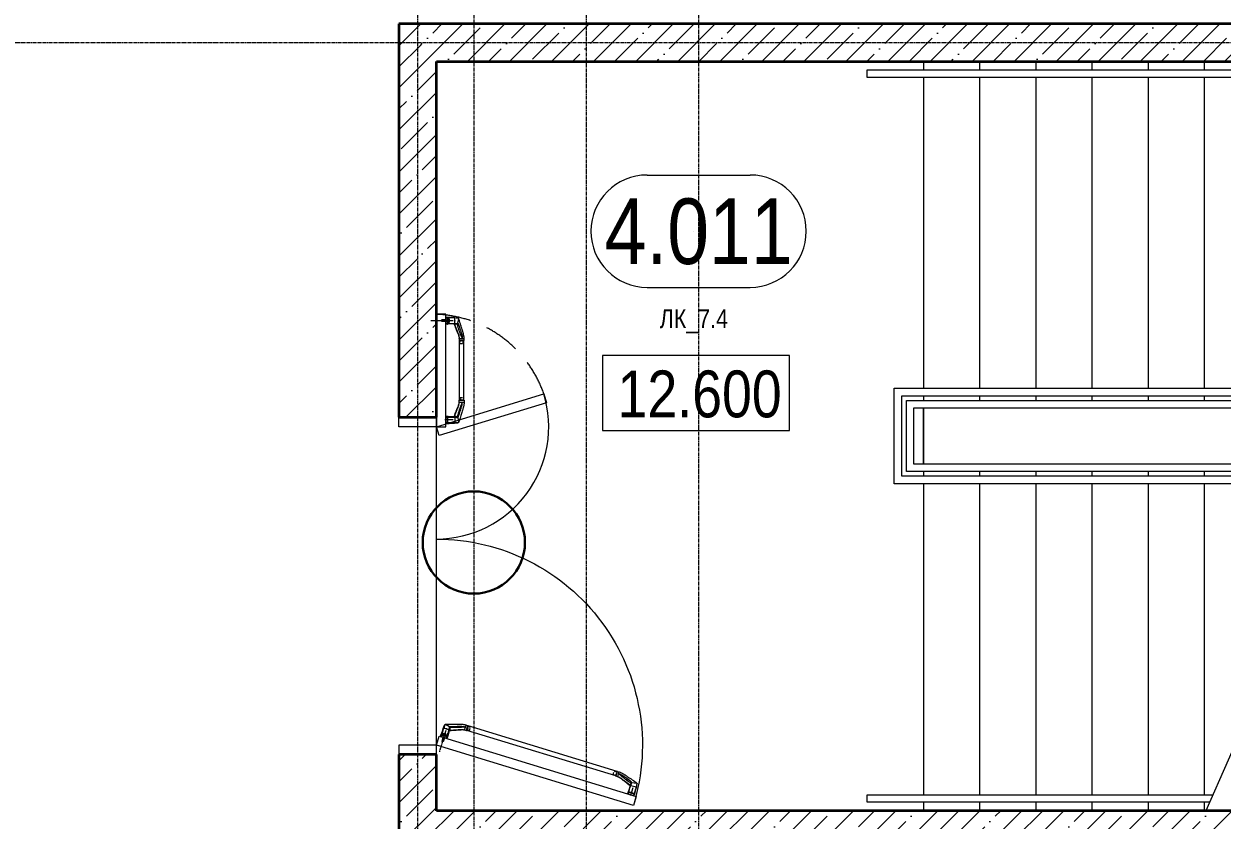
# Model space of a CAD drawing. Header units: millimetres. Extents: x -231292 to 573618, y -153144 to 564035.
# Drawn here: x 105327 to 111724, y 381252 to 385502 of the extents above; entities that cross this region are included whole.
import ezdxf
from ezdxf.enums import TextEntityAlignment as Align

# ---------------------------------------------------------------- set-up
doc = ezdxf.new("R2010")
doc.units = ezdxf.units.MM
for name, pattern in [('CENTER2', [28.575, 19.05, -3.175, 3.175, -3.175]), ('CENTERLINE', [30, 12, -1.5, 3, -1.5, 12]), ('DASHED', [19.05, 12.7, -6.35]), ('HIDDEN', [9.525, 6.35, -3.175])]:
    doc.linetypes.add(name, pattern=pattern)
doc.layers.get('0').update_dxf_attribs({"color": 250})
doc.layers.get('Defpoints').update_dxf_attribs({"color": 250})
for name, color, linetype, lineweight in [('АР_Area', 250, 'Continuous', 5), ('АР_Двери', 250, 'Continuous', 9), ('АР_Двери_внутренние_антипаника', 250, 'Continuous', 0), ('АР_Отметка', 7, 'Continuous', 13), ('АР_Стены ЖБ', 250, 'Continuous', 35), ('АР_Ф_ЛК', 250, 'Continuous', 5), ('АР_Штриховка', 250, 'Continuous', 0), ('РД_Оси_100', 250, 'Continuous', 0)]:
    doc.layers.add(name, color=color, linetype=linetype, lineweight=lineweight)
doc.layers.add('АР_Делит', color=250, linetype='Continuous', lineweight=0, plot=False)
doc.layers.add('МАГНИТЫ', color=7, linetype='Continuous', lineweight=30, true_color=0xd100d1)
doc.styles.add('Arial_Narrow_08', font='ARIALN.TTF', dxfattribs={"width": 0.8})
doc.styles.add('style1', font='ARIALN.TTF')
pattern_1 = [(45, (50428.77, 366201.75), (-112.2532, 112.2532), []), (45, (50541.02, 366201.75), (-112.2532, 112.2532), [198.4375, -39.6875, 0, -39.6875])]

# ---------------------------------------------------------------- blocks, each defined once
blk = doc.blocks.new('Отметка_план')
at = {"color": 7}
blk.add_lwpolyline([(0, 0), (10, 0), (10, 4), (0, 4)], close=True, dxfattribs=at)
at = {"style": 'Arial_Narrow_08', "width": 0.8}
blk.add_attdef('OTMG', text='', height=2.5, dxfattribs=at).set_placement((9.062, 0.702), align=Align.RIGHT)
blk = doc.blocks.new('ЛК_4000х8500_2эт')
at = {"color": 5}
for points in [[(6300, 3915), (2100, 3915), (2100, 3955), (6600, 3955), (6600, 3915), (6300, 3915)], [(3928.6, 45), (2100, 45), (2100, 85), (3946.2, 85)]]:
    blk.add_lwpolyline(points, dxfattribs=at)
at = {"layer": 'АР_Делит'}
blk.add_lwpolyline([(-200, 4000), (8300, 4000), (8300, 0), (-200, 0)], close=True, dxfattribs=at)
at = {"layer": 'АР_Ф_ЛК', "color": 5}
for p, q in [((2400, 4000), (2400, 3955)), ((2700, 4000), (2700, 3955)), ((3000, 4000), (3000, 3955)), ((3300, 4000), (3300, 3955)), ((3600, 4000), (3600, 3955)), ((3900, 4000), (3900, 3955)), ((2400, 3915), (2400, 2255)), ((2700, 3915), (2700, 2255)), ((3000, 3915), (3000, 2255)), ((3300, 3915), (3300, 2255)), ((3600, 3915), (3600, 2255)), ((3900, 3915), (3900, 2255)), ((2400, 2215), (2400, 2190)), ((2700, 2215), (2700, 2190)), ((3000, 2215), (3000, 2190)), ((3300, 2215), (3300, 2190)), ((3600, 2215), (3600, 2190)), ((3900, 2215), (3900, 2190)), ((2400, 2150), (2400, 1850)), ((2400, 1810), (2400, 1785)), ((2700, 1810), (2700, 1785)), ((3000, 1810), (3000, 1785)), ((3300, 1810), (3300, 1785)), ((3600, 1810), (3600, 1785)), ((3900, 1810), (3900, 1785)), ((2400, 1745), (2400, 85)), ((2700, 1745), (2700, 85)), ((3000, 1745), (3000, 85)), ((3300, 1745), (3300, 85)), ((3600, 1745), (3600, 85)), ((3900, 1745), (3900, 85)), ((2400, 45), (2400, 0)), ((2700, 45), (2700, 0)), ((3000, 45), (3000, 0)), ((3300, 45), (3300, 0)), ((3600, 45), (3600, 0)), ((3900, 45), (3900, 0))]:
    blk.add_line(p, q, dxfattribs=at)
at = {"layer": 'АР_Ф_ЛК'}
for points in [[(6300, 3085, 0, 150, 0), (5833.8, 3085, 0, 0, 0), (2400, 3085, 0, 0, 0)], [(2400, 915, 0, 150, 0), (2866.2, 915, 0, 0, 0), (4200, 915, 0, 0, 0)]]:
    blk.add_lwpolyline(points, format="xyseb", dxfattribs=at)
at = {"layer": 'АР_Ф_ЛК', "color": 5}
for points in [[(4677.9, 1745), (2245, 1745), (2245, 2255), (6455, 2255), (6455, 1745), (5132.7, 1745)], [(4695.5, 1785), (2285, 1785), (2285, 2215), (6415, 2215), (6415, 1785), (5150.3, 1785)], [(4706.5, 1810), (2310, 1810), (2310, 2190), (6390, 2190), (6390, 1810), (5161.3, 1810)]]:
    blk.add_lwpolyline(points, dxfattribs=at)
for points in [[(2350, 2150), (6350, 2150), (6350, 1850), (2350, 1850)], [(2400, 2150), (6300, 2150), (6300, 1850), (2400, 1850)]]:
    blk.add_lwpolyline(points, close=True, dxfattribs=at)
at = {"layer": 'АР_Ф_ЛК', "lineweight": 0}
blk.add_lwpolyline([(4724.2, 1850), (4366.9, 1039.4), (4459.5, 862), (4173.5, 988), (4266.1, 810.6), (3908.8, 0)], dxfattribs=at)
blk = doc.blocks.new('UUNEW01NEW00')
at = {"layer": 'АР_Двери_внутренние_антипаника', "color": 1, "linetype": 'Continuous'}
for p, q in [((-9.3, 0.2), (-14.4, -1.5)), ((-9.2, 0.8), (-9.3, 0.2)), ((-9.3, -0.1), (-9.3, 0.2)), ((-9.2, 0.2), (-9.3, 0.2)), ((-9.1, 1), (-9.2, 0.8)), ((-8.9, 0.5), (-9.2, 0.2)), ((-9.1, 19.3), (-8.9, 19.4)), ((-9.1, 19.3), (-9, 18.8)), ((-9, 1.2), (-9.1, 1)), ((-9, 18.8), (-8.8, 18.6)), ((-8.8, 1.3), (-9, 1.2)), ((-8.9, 19.4), (-8.5, 19.5)), ((-8.7, 0.8), (-8.9, 0.5)), ((-8.8, 18.6), (-8.6, 18.4)), ((-8.6, 0.9), (-8.7, 0.8)), ((-8.6, 18.4), (-8.4, 18.2)), ((-8.6, 1), (-8.6, 0.9)), ((-8.5, 1), (-8.6, 1)), ((-8.5, 19.5), (-8.2, 19.5)), ((-8.4, 0.8), (-8.5, 1.5)), ((-8.4, 1.3), (-8.5, 1)), ((-8.4, 18.2), (-8.1, 18.1)), ((-8.4, 1.4), (-8.4, 0.4)), ((-8.3, 0.5), (-8.4, 0.8)), ((-8.4, 0.4), (-8.4, -0.4)), ((-8.4, 0.4), (-8.3, 0.4)), ((-8.1, 0.2), (-8.3, 0.5)), ((-8.2, 19.5), (-7.8, 19.6)), ((-8.1, 18.1), (-7.6, 18)), ((-7.8, 0.1), (-8.1, 0.2)), ((-7.8, 19.6), (-7.5, 19.6)), ((-7.4, 0), (-7.8, 0.1)), ((-7.5, 18.3), (-7.6, 18.2)), ((-7.6, 18.2), (-7.6, 18)), ((-7.6, 18), (-7.6, 16.2)), ((-7.6, 16.2), (-7.6, 14.1)), ((-7.6, 14.1), (-7.6, 12.2)), ((-7.6, 12.2), (-7.6, 9.8)), ((-7.6, 9.8), (-7.6, 7.8)), ((-7.6, 7.8), (-7.6, 6.2)), ((-7.6, 6.2), (-7.6, 4.7)), ((-7.6, 4.7), (-7.5, 3.2)), ((-7.5, 19.6), (-7.1, 19.6)), ((-7.4, 18.3), (-7.5, 18.3)), ((-7.5, 3.2), (-7.5, 1.6)), ((-7.5, 1.6), (-7.4, 0)), ((-7.5, 0), (-7.5, 0)), ((-7.5, 0), (-7.3, 0)), ((-7.3, 18.3), (-7.4, 18.3)), ((-7.4, 0), (7.4, 0)), ((-7.2, 18.3), (-7.3, 18.3)), ((-7.3, 0), (7.3, 0)), ((-7.1, 18.3), (-7.2, 18.3)), ((-7.1, 24), (-7.1, 19.6)), ((-7.1, 19.6), (7.1, 19.6)), ((-7.1, 19.6), (-7.1, 18.3)), ((7.1, 18.3), (-7.1, 18.3)), ((-3.5, 16), (-4.6, 16.4)), ((-4.6, 16.4), (-4.6, 16.3)), ((-3.5, 15.9), (-4.6, 16.3)), ((-4.6, 16.3), (-3.8, 14.8)), ((-3.8, 14.8), (-3.3, 14.8)), ((-3, 14.7), (-3.8, 14.7)), ((-3.8, 14.7), (-3.8, 14.6)), ((-3, 14.6), (-3.8, 14.6)), ((-3.8, 14.6), (-3.8, 13.7)), ((-3.8, 13.7), (-3, 13.7)), ((-3.3, 14.8), (-3.6, 15.5)), ((-3.6, 15.5), (-2.7, 15.3)), ((-3.3, 14.9), (-3.6, 15.5)), ((-2.3, 15.7), (-3.5, 16)), ((-2.3, 15.6), (-3.5, 15.9)), ((-3.1, 14.4), (-3.4, 14.4)), ((-3.4, 14.4), (-3.4, 13.9)), ((-3.4, 14), (-3.1, 14)), ((-3.4, 13.9), (-3.1, 13.9)), ((-3.3, 14.9), (-3.3, 14.8)), ((-3, 14.4), (-3.1, 14.4)), ((-3.1, 14), (-3.1, 13.9)), ((-3.1, 14), (-3, 14)), ((-3.1, 13.9), (-3, 13.9)), ((-3, 14.7), (-3, 14.6)), ((-2.9, 14.7), (-3, 14.7)), ((-2.9, 14.6), (-3, 14.6)), ((-2.9, 14.4), (-3, 14.4)), ((-3, 14.4), (-3, 14.4)), ((-3, 14.4), (-3, 14.4)), ((-3, 14), (-3, 14)), ((-3, 14), (-3, 14)), ((-3, 14), (-2.9, 14)), ((-3, 13.9), (-3, 13.9)), ((-3, 13.9), (-3, 13.9)), ((-3, 13.9), (-2.9, 13.9)), ((-3, 13.7), (-2.9, 13.7)), ((-2.8, 14.7), (-2.9, 14.7)), ((-2.9, 14.7), (-2.9, 14.7)), ((-2.8, 14.5), (-2.9, 14.6)), ((-2.9, 14.6), (-2.9, 14.6)), ((-2.9, 14.3), (-2.9, 14.4)), ((-2.9, 14.3), (-2.9, 14.3)), ((-2.9, 14.3), (-2.9, 14.3)), ((-2.9, 14.3), (-2.9, 14.3)), ((-2.9, 14), (-2.9, 14.3)), ((-2.9, 14.1), (-2.9, 14)), ((-2.9, 14), (-2.9, 14.1)), ((-2.9, 14.1), (-2.9, 14.1)), ((-2.9, 14.1), (-2.9, 14.1)), ((-2.9, 14.1), (-2.9, 14.1)), ((-2.9, 14), (-2.9, 14)), ((-2.9, 13.9), (-2.9, 14)), ((-2.9, 14), (-2.9, 14)), ((-2.9, 14), (-2.9, 14)), ((-2.9, 13.9), (-2.9, 13.9)), ((-2.9, 13.9), (-2.9, 13.9)), ((-2.9, 13.7), (-2.8, 13.7)), ((-2.7, 14.6), (-2.8, 14.7)), ((-2.7, 14.5), (-2.8, 14.5)), ((-2.8, 13.7), (-2.8, 13.8)), ((-2.8, 13.8), (-2.7, 13.8)), ((-2.7, 15.3), (-1.7, 15.1)), ((-2.6, 14.6), (-2.7, 14.6)), ((-2.6, 14.5), (-2.7, 14.5)), ((-2.7, 13.8), (-2.6, 13.8)), ((-2.6, 14.5), (-2.6, 14.6)), ((-2.6, 14.6), (-2.6, 14.6)), ((-2.6, 14.4), (-2.6, 14.5)), ((-2.5, 14.5), (-2.6, 14.5)), ((-2.5, 14.4), (-2.6, 14.4)), ((-2.6, 14.4), (-2.6, 14.4)), ((-2.6, 13.8), (-2.6, 13.9)), ((-2.6, 13.9), (-2.5, 13.9)), ((-2.5, 14.4), (-2.5, 14.5)), ((-2.5, 14.4), (-2.5, 14.3)), ((-2.5, 14.3), (-2.5, 14.4)), ((-2.5, 14), (-2.5, 14.3)), ((-2.5, 13.9), (-2.5, 14)), ((-1, 15.5), (-2.3, 15.7)), ((-1, 15.4), (-2.3, 15.6)), ((-2.2, 14.5), (-2.3, 14.5)), ((-2.3, 14.5), (-2.3, 14.4)), ((-2.3, 14.4), (-2.3, 14.3)), ((-2.2, 14.4), (-2.3, 14.4)), ((-2.3, 14.4), (-2.3, 14.3)), ((-2.3, 14.3), (-2.3, 14)), ((-2.3, 14), (-2.3, 13.9)), ((-2.3, 13.9), (-2.3, 13.9)), ((-2.3, 13.9), (-2.2, 13.8)), ((-2.1, 14.6), (-2.2, 14.6)), ((-2.2, 14.6), (-2.2, 14.5)), ((-2.1, 14.5), (-2.2, 14.5)), ((-2.2, 14.5), (-2.2, 14.4)), ((-2.2, 13.8), (-2.2, 13.8)), ((-2.2, 13.8), (-2.1, 13.8)), ((-2, 14.7), (-2.1, 14.6)), ((-2, 14.6), (-2.1, 14.5)), ((-2.1, 14.6), (-2.1, 14.6)), ((-2.1, 14.5), (-2.1, 14.5)), ((-2.1, 13.8), (-2, 13.7)), ((-1.9, 14.7), (-2, 14.7)), ((-1.9, 14.6), (-2, 14.6)), ((-2, 13.7), (-2, 13.7)), ((-2, 13.7), (-1.9, 13.7)), ((-1.8, 14.7), (-1.9, 14.7)), ((-1.8, 14.6), (-1.9, 14.6)), ((-1.8, 14.4), (-1.9, 14.4)), ((-1.9, 14.4), (-1.9, 14.3)), ((-1.9, 14.3), (-1.9, 14)), ((-1.9, 14.3), (-1.9, 14.3)), ((-1.9, 14.3), (-1.9, 14.3)), ((-1.9, 14.3), (-1.9, 14.3)), ((-1.9, 14.1), (-1.9, 14.1)), ((-1.9, 14.1), (-1.9, 14.1)), ((-1.9, 14.1), (-1.9, 14.1)), ((-1.9, 14.1), (-1.8, 14)), ((-1.9, 14), (-1.9, 14)), ((-1.9, 14), (-1.9, 14)), ((-1.9, 14), (-1.9, 13.9)), ((-1.9, 13.9), (-1.8, 13.9)), ((-1.9, 13.7), (-1.8, 13.7)), ((-1.8, 14.7), (-1.8, 14.6)), ((-1.5, 14.7), (-1.8, 14.7)), ((-1.5, 14.6), (-1.8, 14.6)), ((-1.7, 14.4), (-1.8, 14.4)), ((-1.8, 14.4), (-1.8, 14.4)), ((-1.8, 14.4), (-1.8, 14.4)), ((-1.8, 14), (-1.8, 14)), ((-1.8, 14), (-1.8, 14)), ((-1.8, 14), (-1.7, 14)), ((-1.8, 13.9), (-1.8, 13.9)), ((-1.8, 13.9), (-1.8, 13.9)), ((-1.8, 13.9), (-1.7, 13.9)), ((-1.8, 13.7), (-1.5, 13.7)), ((-1.7, 15.1), (-0.7, 15)), ((-1.7, 14.4), (-1.7, 14.4)), ((-1.6, 14.4), (-1.7, 14.4)), ((-1.7, 14), (-1.7, 13.9)), ((-1.7, 14), (-1.7, 14)), ((-1.7, 14), (-1.6, 14)), ((-1.7, 13.9), (-1.6, 13.9)), ((-1.7, 13.9), (-1.7, 13.9)), ((-1.5, 14.4), (-1.6, 14.4)), ((-1.6, 14.4), (-1.6, 14.4)), ((-1.6, 14), (-1.6, 13.9)), ((-1.6, 14), (-1.6, 14)), ((-1.6, 14), (-1.5, 14)), ((-1.6, 13.9), (-1.6, 13.9)), ((-1.6, 13.9), (-1.5, 13.9)), ((-1.5, 14.7), (-1.5, 14.6)), ((-1.4, 14.7), (-1.5, 14.7)), ((-1.4, 14.6), (-1.5, 14.6)), ((-1.4, 14.3), (-1.5, 14.4)), ((-1.5, 14.4), (-1.5, 14.4)), ((-1.5, 14.4), (-1.5, 14.4)), ((-1.5, 14), (-1.4, 14.1)), ((-1.5, 14), (-1.5, 14)), ((-1.5, 14), (-1.5, 14)), ((-1.5, 14), (-1.5, 14)), ((-1.5, 13.9), (-1.5, 13.9)), ((-1.5, 13.9), (-1.5, 13.9)), ((-1.5, 13.9), (-1.5, 13.9)), ((-1.5, 13.9), (-1.4, 13.9)), ((-1.5, 13.7), (-1.4, 13.7)), ((-1.3, 14.7), (-1.4, 14.7)), ((-1.3, 14.6), (-1.4, 14.6)), ((-1.4, 14.3), (-1.4, 14.3)), ((-1.4, 14.3), (-1.4, 14.3)), ((-1.4, 14.3), (-1.4, 14.3)), ((-1.4, 14), (-1.4, 14.3)), ((-1.4, 14.1), (-1.4, 14)), ((-1.4, 14.1), (-1.4, 14.1)), ((-1.4, 14.1), (-1.4, 14.1)), ((-1.4, 14.1), (-1.4, 14.1)), ((-1.4, 13.9), (-1.4, 14)), ((-1.4, 14), (-1.4, 14)), ((-1.4, 14), (-1.4, 14)), ((-1.4, 13.7), (-1.3, 13.7)), ((-1.2, 14.6), (-1.3, 14.7)), ((-1.3, 14.7), (-1.3, 14.7)), ((-1.3, 14.5), (-1.3, 14.6)), ((-1.2, 14.5), (-1.3, 14.5)), ((-1.3, 13.7), (-1.2, 13.8)), ((-1.1, 14.6), (-1.2, 14.6)), ((-1.1, 14.5), (-1.2, 14.5)), ((-1.2, 13.8), (-1.2, 13.8)), ((-1.2, 13.8), (-1.1, 13.8)), ((-1.1, 14.5), (-1.1, 14.6)), ((-1.1, 14.6), (-1.1, 14.6)), ((-1.1, 14.4), (-1.1, 14.5)), ((-1, 14.5), (-1.1, 14.5)), ((-1, 14.4), (-1.1, 14.4)), ((-1.1, 14.4), (-1.1, 14.4)), ((-1.1, 13.8), (-1.1, 13.9)), ((-1.1, 13.9), (-1, 13.9)), ((0, 16.5), (-1, 15.5)), ((0, 16.4), (-1, 15.4)), ((-1, 15.5), (-1, 15.4)), ((-1, 14.4), (-1, 14.5)), ((-1, 14.3), (-1, 14.4)), ((-1, 14.4), (-1, 14.3)), ((-1, 14), (-1, 14.3)), ((-1, 13.9), (-1, 14)), ((0, 14.7), (-0.8, 14.7)), ((-0.8, 14.7), (-0.8, 14.6)), ((0, 14.6), (-0.8, 14.6)), ((-0.8, 14.6), (-0.8, 13.7)), ((-0.8, 13.7), (-0.4, 13.7)), ((-0.7, 15), (0, 15.7)), ((-0.1, 14.4), (-0.4, 14.4)), ((-0.4, 14.4), (-0.4, 14.2)), ((-0.4, 14.3), (-0.1, 14.3)), ((-0.4, 14.2), (-0.1, 14.2)), ((-0.4, 14.1), (-0.2, 14.1)), ((-0.4, 13.7), (-0.4, 14.1)), ((-0.2, 14.1), (0, 13.7)), ((0, 14.4), (-0.1, 14.4)), ((-0.1, 14.4), (-0.1, 14.4)), ((-0.1, 14.4), (-0.1, 14.4)), ((-0.1, 14.3), (-0.1, 14.2)), ((-0.1, 14.3), (-0.1, 14.3)), ((-0.1, 14.3), (-0.1, 14.3)), ((-0.1, 14.3), (0, 14.3)), ((-0.1, 14.2), (-0.1, 14.2)), ((-0.1, 14.2), (-0.1, 14.2)), ((-0.1, 14.2), (0, 14.2)), ((0, 16.5), (0, 16.4)), ((1, 15.5), (0, 16.5)), ((1, 15.4), (0, 16.4)), ((0, 15.7), (0.7, 15)), ((0, 14.7), (0, 14.6)), ((0.1, 14.7), (0, 14.7)), ((0.1, 14.6), (0, 14.6)), ((0, 14.3), (0, 14.4)), ((0, 14.4), (0, 14.4)), ((0, 14.3), (0, 14.4)), ((0, 14.4), (0, 14.4)), ((0, 14.4), (0, 14.4)), ((0, 14.4), (0, 14.4)), ((0, 14.4), (0, 14.4)), ((0, 14.3), (0, 14.3)), ((0, 14.3), (0, 14.3)), ((0, 14.3), (0, 14.3)), ((0, 14.2), (0, 14.3)), ((0, 14.3), (0, 14.3)), ((0, 14.3), (0, 14.3)), ((0, 14.3), (0, 14.3)), ((0, 14.2), (0, 14.2)), ((0, 14.2), (0, 14.2)), ((0, 13.7), (0.5, 13.7)), ((0.2, 14.7), (0.1, 14.7)), ((0.2, 14.6), (0.1, 14.6)), ((0.3, 14.6), (0.2, 14.7)), ((0.2, 14.7), (0.2, 14.7)), ((0.2, 14.5), (0.2, 14.6)), ((0.3, 14.5), (0.2, 14.5)), ((0.5, 13.7), (0.2, 14.1)), ((0.2, 14.1), (0.3, 14.1)), ((0.4, 14.6), (0.3, 14.6)), ((0.4, 14.5), (0.3, 14.5)), ((0.3, 14.1), (0.4, 14.2)), ((0.3, 14.1), (0.3, 14.1)), ((0.5, 13.8), (0.3, 14.1)), ((0.4, 14.5), (0.4, 14.6)), ((0.4, 14.6), (0.4, 14.6)), ((0.4, 14.4), (0.4, 14.5)), ((0.4, 14.4), (0.4, 14.5)), ((0.4, 14.5), (0.4, 14.5)), ((0.4, 14.3), (0.4, 14.4)), ((0.4, 14.4), (0.4, 14.4)), ((0.4, 14.4), (0.4, 14.4)), ((0.4, 14.2), (0.4, 14.3)), ((0.4, 14.3), (0.4, 14.3)), ((0.4, 14.2), (0.4, 14.2)), ((0.5, 13.8), (0.5, 13.7)), ((0.7, 15), (1.7, 15.1)), ((0.7, 14.7), (0.7, 14.6)), ((1.4, 14.7), (0.7, 14.7)), ((1.4, 14.6), (0.7, 14.6)), ((0.7, 14.6), (0.7, 13.7)), ((0.7, 13.7), (1.1, 13.7)), ((2.3, 15.7), (1, 15.5)), ((2.3, 15.6), (1, 15.4)), ((1, 15.5), (1, 15.4)), ((1.1, 13.7), (1.1, 14.3)), ((1.1, 14.3), (1.2, 14.3)), ((1.2, 14.3), (1.5, 13.7)), ((1.4, 14.7), (1.4, 14.6)), ((1.6, 14.2), (1.4, 14.7)), ((1.6, 14.1), (1.4, 14.6)), ((1.5, 13.7), (1.8, 13.7)), ((1.6, 14.2), (1.6, 14.1)), ((1.7, 14.2), (1.6, 14.2)), ((1.7, 14.1), (1.6, 14.1)), ((1.7, 15.1), (2.7, 15.3)), ((1.9, 14.7), (1.7, 14.2)), ((1.9, 14.6), (1.7, 14.1)), ((1.7, 14.2), (1.7, 14.1)), ((1.8, 13.7), (2, 14.3)), ((1.9, 14.7), (1.9, 14.6)), ((2.5, 14.7), (1.9, 14.7)), ((2.5, 14.6), (1.9, 14.6)), ((2, 14.3), (2.2, 14.3)), ((2.2, 14.3), (2.2, 13.7)), ((2.2, 13.7), (2.5, 13.7)), ((3.5, 16), (2.3, 15.7)), ((3.5, 15.9), (2.3, 15.6)), ((2.5, 14.7), (2.5, 14.6)), ((2.5, 13.7), (2.5, 14.6)), ((2.7, 15.3), (3.6, 15.5)), ((3.1, 14.7), (2.7, 13.8)), ((3.1, 14.6), (2.7, 13.7)), ((2.7, 13.8), (2.7, 13.7)), ((2.7, 13.7), (3.2, 13.7)), ((3.1, 14.7), (3.1, 14.6)), ((3.9, 14.7), (3.1, 14.7)), ((3.9, 14.6), (3.1, 14.6)), ((3.2, 13.7), (3.2, 13.9)), ((3.2, 13.9), (3.8, 13.9)), ((3.6, 15.5), (3.3, 14.8)), ((3.6, 15.5), (3.3, 14.9)), ((3.3, 14.9), (3.3, 14.8)), ((3.3, 14.8), (3.8, 14.8)), ((3.4, 14.3), (3.3, 14)), ((3.3, 14.1), (3.7, 14.1)), ((3.3, 14), (3.7, 14)), ((3.6, 14.3), (3.4, 14.3)), ((4.6, 16.4), (3.5, 16)), ((4.6, 16.3), (3.5, 15.9)), ((3.7, 14), (3.6, 14.3)), ((3.8, 14.8), (4.6, 16.3)), ((3.8, 13.9), (3.8, 13.7)), ((3.8, 13.7), (4.2, 13.7)), ((3.9, 14.7), (3.9, 14.6)), ((4.2, 13.8), (3.9, 14.7)), ((4.2, 13.7), (3.9, 14.6)), ((4.2, 13.8), (4.2, 13.7)), ((4.6, 16.4), (4.6, 16.3)), ((6.7, -9.4), (7.3, 0)), ((7.1, 19.6), (7.1, 24)), ((7.1, 19.6), (7.1, 18.3)), ((7.1, 19.6), (7.5, 19.6)), ((7.2, 18.3), (7.1, 18.3)), ((7.3, 18.3), (7.2, 18.3)), ((7.5, 18.3), (7.3, 18.3)), ((7.4, 0), (7.5, 2)), ((7.8, 0.1), (7.4, 0)), ((7.5, 19.6), (7.8, 19.6)), ((7.6, 18.2), (7.5, 18.3)), ((7.5, 2), (7.6, 4)), ((7.6, 18), (7.6, 18.2)), ((7.6, 18), (8.1, 18.1)), ((7.6, 16.2), (7.6, 18)), ((7.6, 14.2), (7.6, 16.2)), ((7.6, 12.3), (7.6, 14.2)), ((7.6, 9.9), (7.6, 12.3)), ((7.6, 8), (7.6, 9.9)), ((7.6, 5.9), (7.6, 8)), ((7.6, 4), (7.6, 5.9)), ((7.8, 19.6), (8.2, 19.5)), ((8.1, 0.2), (7.8, 0.1)), ((8.1, 18.1), (8.4, 18.2)), ((8.3, 0.5), (8.1, 0.2)), ((8.2, 19.5), (8.5, 19.5)), ((8.4, 0.8), (8.3, 0.5)), ((8.4, 18.2), (8.6, 18.4)), ((8.5, 19.5), (8.9, 19.4)), ((8.6, 18.4), (8.8, 18.6)), ((8.8, 18.6), (9, 18.8)), ((8.9, 19.4), (9.1, 19.3)), ((9, 18.8), (9.1, 19.3)), ((-52.5, -11.9), (-52.5, -19.8)), ((-52.5, -19.8), (-52.5, -25.1)), ((-52.5, -25.1), (-47.5, -25.1)), ((-47.5, -11.9), (-47.5, -19.8)), ((-47.5, -11.9), (-47.5, -11.9)), ((-47.5, -19.8), (-46, -19.6)), ((-45.9, -19.8), (-47.5, -19.8)), ((-47.5, -19.8), (-47.5, -25.1)), ((-46, -19.6), (-44.5, -19.2)), ((-44.3, -19.8), (-45.9, -19.8)), ((-43.1, -11.4), (-44.5, -11.6)), ((-44.5, -19.2), (-42.9, -18.5)), ((-42.5, -19.7), (-44.3, -19.8)), ((-41.6, -11.2), (-43.1, -11.4)), ((-42.9, -18.5), (-41.3, -17.7)), ((-40.6, -19.6), (-42.5, -19.7)), ((-39.3, -10.7), (-41.6, -11.2)), ((-41.3, -17.7), (-39, -16.7)), ((-37.8, -19.2), (-40.6, -19.6)), ((-36.7, -9.9), (-39.3, -10.7)), ((-39, -16.7), (-36.4, -15.7)), ((-34.9, -18.5), (-37.8, -19.2)), ((-33.8, -8.9), (-36.7, -9.9)), ((-36.4, -15.7), (-33.5, -14.5)), ((-31.9, -17.6), (-34.9, -18.5)), ((-30.7, -7.7), (-33.8, -8.9)), ((-33.5, -14.5), (-30.3, -13.4)), ((-28.7, -16.6), (-31.9, -17.6)), ((-27.2, -6.3), (-30.7, -7.7)), ((-30.3, -13.4), (-26.8, -12.1)), ((-25.2, -15.3), (-28.7, -16.6)), ((-23.3, -4.8), (-27.2, -6.3)), ((-26.8, -12.1), (-22.9, -10.9)), ((-21.4, -13.9), (-25.2, -15.3)), ((-19.1, -3.2), (-23.3, -4.8)), ((-22.9, -10.9), (-18.7, -9.6)), ((-17.3, -12.4), (-21.4, -13.9)), ((-14.4, -1.5), (-19.1, -3.2)), ((-18.7, -9.6), (-14, -8.2)), ((-12.8, -10.8), (-17.3, -12.4)), ((-14, -8.2), (-8.8, -6.6)), ((-7.8, -9.1), (-12.8, -10.8)), ((-9, -3.8), (-9.3, -0.1)), ((-8.8, -6.6), (-9, -3.8)), ((-8.8, -6.6), (-8.8, -6.6)), ((-8.8, -7.3), (-8.8, -6.6)), ((-8.8, -6.6), (-8.7, -6.6)), ((-8.5, -8.1), (-8.8, -7.3)), ((-8.7, -6.6), (-8.6, -6.6)), ((-8.6, -6.6), (-8.4, -6.7)), ((-8.2, -8.7), (-8.5, -8.1)), ((-8.4, -0.4), (-8.3, -0.9)), ((-8.4, -6.7), (-8.1, -6.7)), ((-8.3, -0.9), (-8.3, -1.1)), ((-8.3, -1.1), (-8.3, -1.1)), ((-8.3, -1.2), (-8.2, -1.2)), ((-8.2, -1.2), (-8.2, -1.2)), ((-8.2, -1.2), (-8.2, -1.5)), ((-8.2, -1.5), (-8.2, -1.5)), ((-7.8, -9.1), (-8.2, -8.7)), ((-8.1, -6.7), (-8, -6.6)), ((-8, -7.1), (-8.1, -6.7)), ((-8.1, -6.7), (-8.1, -6.7)), ((-8, -6.6), (-8, -6.6)), ((-8, -6.6), (-7.9, -6.6)), ((-7.6, -7.6), (-8, -7.1)), ((-7.8, -6.9), (-7.9, -6.6)), ((-7.9, -6.6), (-7.9, -6.7)), ((-7.9, -6.7), (-7.9, -6.6)), ((-7.5, -7.2), (-7.8, -6.9)), ((-7.4, -8.9), (-7.8, -9.1)), ((-7.2, -8), (-7.6, -7.6)), ((-7.2, -7.4), (-7.5, -7.2)), ((-7.1, -8.7), (-7.4, -8.9)), ((-7.3, 0), (-7.2, -1.7)), ((-7.2, -1.7), (-7.2, -3.1)), ((-7.2, -3.1), (-7.1, -4.5)), ((-6.9, -7.4), (-7.2, -7.4)), ((-6.7, -8.2), (-7.2, -8)), ((-7.1, -4.5), (-7, -6)), ((-6.7, -8.2), (-7.1, -8.7)), ((-7, -6), (-6.9, -7.4)), ((-6.9, -7.4), (-6.8, -7.5)), ((-6.8, -7.5), (-6.8, -7.5)), ((-6.8, -7.5), (-6.8, -7.6)), ((-6.8, -7.6), (-6.8, -7.6)), ((-6.8, -7.6), (-6.8, -7.6)), ((-6.8, -7.6), (-6.8, -7.6)), ((-6.8, -7.6), (-6.8, -7.6)), ((-6.8, -7.6), (-6.8, -7.6)), ((-6.8, -7.6), (-6.8, -7.6)), ((-6.8, -7.6), (-6.8, -7.6)), ((-6.8, -7.6), (-6.8, -7.6)), ((-6.8, -7.6), (-6.8, -7.6)), ((-6.8, -7.6), (-6.8, -7.6)), ((-6.8, -7.6), (-6.8, -7.6)), ((-6.8, -7.6), (-6.8, -7.6)), ((-6.8, -7.6), (-6.8, -7.6)), ((-6.8, -7.6), (-6.7, -7.8)), ((-6.7, -7.8), (-6.6, -8)), ((-6.6, -8), (-6.7, -8.1)), ((-6.7, -8.1), (-6.7, -8.2)), ((-6.7, -8.2), (5.6, -10.6)), ((5.6, -10.6), (6.3, -10)), ((5.6, -10.6), (6, -10.6)), ((6, -10.6), (6.3, -10.5)), ((6.3, -10), (6.6, -9.7)), ((6.3, -10.5), (6.4, -10.5)), ((6.6, -9.7), (6.7, -9.4)), ((6.7, -9.4), (7.1, -9.3)), ((7.1, -9.3), (7.4, -9.1)), ((7.4, -9.1), (7.6, -8.9)), ((8.3, -0.4), (8.3, -0.3))]:
    blk.add_line(p, q, dxfattribs=at)
at = {"layer": 'АР_Двери_внутренние_антипаника', "color": 40, "linetype": 'Continuous'}
for p, q in [((-8.8, 1.3), (-13.2, -0.1)), ((-9.1, 24), (9.1, 24)), ((-9.1, 19.3), (-9.1, 24)), ((-9, 18.2), (-9.1, 19.3)), ((-9, 17.1), (-9, 18.2)), ((-8.5, 1.5), (-9, 17.1)), ((-8.5, 1.5), (-8.8, 1.3)), ((8.3, 0.5), (8, -3.9)), ((9.1, 24), (9.1, 19.3)), ((-53, -19.5), (-53, -12.4)), ((-53, -24.6), (-53, -19.5)), ((-47.5, -11.9), (-52.5, -11.9)), ((-52.5, -25.1), (-47.5, -25.1)), ((-47.5, -11.9), (-46.3, -11.8)), ((-47.5, -25.1), (-45.1, -25)), ((-45.1, -11.7), (-46.3, -11.8)), ((-44.4, -11.5), (-45.1, -11.7)), ((-45.1, -25), (-44.1, -24.9)), ((-42.2, -11), (-44.4, -11.6)), ((-44.1, -24.9), (-43.6, -24.9)), ((-43.6, -24.9), (-43, -24.8)), ((-43, -24.8), (-42.4, -24.8)), ((-42.4, -24.8), (-41.8, -24.7)), ((-40, -10.4), (-42.2, -11)), ((-41.8, -24.7), (-41.1, -24.6)), ((-41.1, -24.6), (-39.3, -24.3)), ((-38, -9.7), (-40, -10.4)), ((-39.3, -24.3), (-37.6, -23.9)), ((-36.1, -9), (-38, -9.7)), ((-37.6, -23.9), (-36.2, -23.6)), ((-36.2, -23.6), (-35.1, -23.3)), ((-34.2, -8.3), (-36.1, -9)), ((-35.1, -23.3), (-34.2, -23.1)), ((-32.1, -7.5), (-34.2, -8.3)), ((-34.2, -23.1), (-33.1, -22.8)), ((-33.1, -22.8), (-31.7, -22.5)), ((-30.3, -6.7), (-32.1, -7.5)), ((-31.7, -22.5), (-30.1, -22)), ((-28.2, -5.9), (-30.3, -6.7)), ((-30.1, -22), (-28.2, -21.5)), ((-25.9, -4.9), (-28.2, -5.9)), ((-28.2, -21.5), (-26, -20.8)), ((-26, -20.8), (-23.3, -20)), ((-23.3, -3.9), (-25.9, -4.9)), ((-20.4, -2.7), (-23.3, -3.9)), ((-23.3, -20), (-20.2, -19.1)), ((-17, -1.5), (-20.4, -2.7)), ((-20.2, -19.1), (-17.7, -18.3)), ((-17.7, -18.3), (-14.9, -17.4)), ((-13.2, -0.1), (-17, -1.5)), ((-14.9, -17.4), (-11.8, -16.4)), ((-11.8, -16.4), (-8.3, -15.3)), ((-8.3, -15.3), (-4.5, -14.1)), ((-4.5, -14.1), (-0.2, -12.7)), ((-0.2, -12.7), (4.6, -11.2)), ((4.6, -11.2), (5.6, -10.9)), ((5.6, -10.9), (6.4, -10.5)), ((6.4, -10.5), (7.3, -9.6)), ((7.3, -9.6), (7.6, -8.9)), ((7.6, -8.9), (7.7, -8.7)), ((8, -3.9), (7.7, -8.6)), ((7.7, -8.7), (7.7, -8.6))]:
    blk.add_line(p, q, dxfattribs=at)
at = {"layer": 'АР_Двери_внутренние_антипаника', "color": 1, "linetype": 'CENTERLINE'}
blk.add_line((0, 4.4), (0, 26), dxfattribs=at)
at = {"layer": 'АР_Двери_внутренние_антипаника', "color": 1, "linetype": 'HIDDEN'}
for p, q in [((-60.5, -14), (-53, -14)), ((-60.5, -14), (-60.5, -23)), ((-60.5, -23), (-53, -23)), ((-54.5, -17.6), (-54.5, -14.1)), ((-54.5, -14.1), (-53, -14.1)), ((-54.5, -17.6), (-53, -17.6))]:
    blk.add_line(p, q, dxfattribs=at)
at = {"layer": 'АР_Двери_внутренние_антипаника', "color": 1, "linetype": 'Continuous'}
blk.add_arc((490.8, 29.3), 500, 183.3082, 184.1216, dxfattribs=at)
at = {"layer": 'АР_Двери_внутренние_антипаника', "color": 40, "linetype": 'Continuous'}
for centre, radius, start, end in [((-490.9, 27.7), 500, 356.9219, 359.0377), ((-52.5, -12.4), 0.5, 90, 180), ((-52.5, -24.6), 0.5, 180, 270)]:
    blk.add_arc(centre, radius, start, end, dxfattribs=at)
at = {"layer": 'АР_Двери_внутренние_антипаника', "color": 1, "linetype": 'Continuous'}
blk.add_point((0, 0), dxfattribs=at)
blk = doc.blocks.new('66NEW00')
at = {"layer": 'АР_Двери_внутренние_антипаника', "color": 40, "linetype": 'Continuous'}
for p, q in [((9.1, 0), (-9.1, 0)), ((-9.1, 0), (-9.1, -4.7)), ((9.1, -4.7), (9.1, 0)), ((-8.3, -23.5), (-8, -27.9)), ((-8, -27.9), (-7.7, -32.5)), ((8.5, -22.4), (9, -6.9)), ((8.5, -22.4), (8.8, -22.7)), ((8.8, -22.7), (13.2, -24.1)), ((9, -5.7), (9.1, -4.7)), ((9, -6.9), (9, -5.7)), ((13.2, -24.1), (17, -25.5)), ((17, -25.5), (20.4, -26.7)), ((20.4, -26.7), (23.3, -27.9)), ((23.3, -27.9), (25.9, -28.9)), ((25.9, -28.9), (28.2, -29.9)), ((28.2, -29.9), (30.3, -30.7)), ((30.3, -30.7), (32.1, -31.4)), ((32.1, -31.4), (34.2, -32.3)), ((-7.7, -32.7), (-7.7, -32.5)), ((-7.6, -32.8), (-7.7, -32.7)), ((-7.3, -33.6), (-7.6, -32.8)), ((-6.4, -34.5), (-7.3, -33.6)), ((-5.6, -34.9), (-6.4, -34.5)), ((-4.6, -35.2), (-5.6, -34.9)), ((0.2, -36.7), (-4.6, -35.2)), ((4.5, -38.1), (0.2, -36.7)), ((8.3, -39.3), (4.5, -38.1)), ((11.8, -40.4), (8.3, -39.3)), ((14.9, -41.4), (11.8, -40.4)), ((17.7, -42.3), (14.9, -41.4)), ((20.2, -43), (17.7, -42.3)), ((23.3, -44), (20.2, -43)), ((26, -44.8), (23.3, -44)), ((28.2, -45.4), (26, -44.8)), ((30.1, -46), (28.2, -45.4)), ((31.7, -46.4), (30.1, -46)), ((33.1, -46.8), (31.7, -46.4)), ((34.2, -47.1), (33.1, -46.8)), ((34.2, -32.3), (36.1, -33)), ((35.1, -47.3), (34.2, -47.1)), ((36.2, -47.6), (35.1, -47.3)), ((36.1, -33), (38, -33.7)), ((37.6, -47.9), (36.2, -47.6)), ((39.3, -48.2), (37.6, -47.9)), ((38, -33.7), (40, -34.4)), ((41.1, -48.6), (39.3, -48.2)), ((40, -34.4), (42.2, -35)), ((41.8, -48.7), (41.1, -48.6)), ((42.4, -48.7), (41.8, -48.7)), ((42.2, -35), (44.4, -35.5)), ((43, -48.8), (42.4, -48.7)), ((43.6, -48.9), (43, -48.8)), ((44.1, -48.9), (43.6, -48.9)), ((45.1, -49), (44.1, -48.9)), ((44.4, -35.5), (45.1, -35.6)), ((45.1, -35.6), (46.3, -35.8)), ((47.5, -49.1), (45.1, -49)), ((47.5, -35.8), (46.3, -35.8)), ((47.5, -35.8), (52.5, -35.8)), ((52.5, -49.1), (47.5, -49.1)), ((53, -43.4), (53, -36.3)), ((53, -48.6), (53, -43.4))]:
    blk.add_line(p, q, dxfattribs=at)
at = {"layer": 'АР_Двери_внутренние_антипаника', "color": 1, "linetype": 'Continuous'}
for p, q in [((-7.1, -4.4), (-7.1, 0)), ((7.1, 0), (7.1, -4.4)), ((-8.9, -4.6), (-9.1, -4.7)), ((-9, -5.2), (-9.1, -4.7)), ((-8.8, -5.4), (-9, -5.2)), ((-8.5, -4.5), (-8.9, -4.6)), ((-8.6, -5.6), (-8.8, -5.4)), ((-8.4, -5.7), (-8.6, -5.6)), ((-8.2, -4.4), (-8.5, -4.5)), ((-8.1, -5.8), (-8.4, -5.7)), ((-8.4, -23.1), (-8.3, -23.5)), ((-8.3, -23.5), (-8.1, -23.7)), ((-8.3, -24.4), (-8.3, -24.2)), ((-7.8, -4.4), (-8.2, -4.4)), ((-7.6, -5.9), (-8.1, -5.8)), ((-8.1, -23.7), (-7.8, -23.9)), ((-7.5, -4.4), (-7.8, -4.4)), ((-7.8, -23.9), (-7.4, -24)), ((-7.6, -5.8), (-7.5, -5.7)), ((-7.6, -5.9), (-7.6, -5.8)), ((-7.6, -7.7), (-7.6, -5.9)), ((-7.6, -9.8), (-7.6, -7.7)), ((-7.6, -11.7), (-7.6, -9.8)), ((-7.6, -14), (-7.6, -11.7)), ((-7.6, -16), (-7.6, -14)), ((-7.6, -18.1), (-7.6, -16)), ((-7.6, -19.9), (-7.6, -18.1)), ((-7.5, -21.9), (-7.6, -19.9)), ((-7.1, -4.4), (-7.5, -4.4)), ((-7.5, -5.7), (-7.3, -5.7)), ((-7.4, -24), (-7.5, -21.9)), ((7.4, -24), (-7.4, -24)), ((-7.3, -5.7), (-7.2, -5.6)), ((7.3, -24), (-7.3, -24)), ((-6.7, -33.3), (-7.3, -24)), ((-7.2, -5.6), (-7.1, -5.6)), ((7.1, -4.4), (-7.1, -4.4)), ((-7.1, -4.4), (-7.1, -5.6)), ((-7.1, -5.6), (7.1, -5.6)), ((6.7, -31.8), (6.6, -32)), ((6.8, -31.6), (6.7, -31.8)), ((6.9, -31.4), (6.8, -31.5)), ((6.8, -31.5), (6.8, -31.5)), ((6.8, -31.5), (6.8, -31.5)), ((6.8, -31.5), (6.8, -31.6)), ((6.8, -31.6), (6.8, -31.6)), ((6.8, -31.6), (6.8, -31.6)), ((6.8, -31.6), (6.8, -31.6)), ((6.8, -31.6), (6.8, -31.6)), ((6.8, -31.6), (6.8, -31.6)), ((6.8, -31.6), (6.8, -31.6)), ((6.8, -31.6), (6.8, -31.6)), ((6.8, -31.6), (6.8, -31.6)), ((6.8, -31.6), (6.8, -31.6)), ((6.8, -31.6), (6.8, -31.6)), ((6.8, -31.6), (6.8, -31.6)), ((6.8, -31.6), (6.8, -31.6)), ((7, -29.9), (6.9, -31.4)), ((6.9, -31.4), (7.2, -31.3)), ((7.1, -28.5), (7, -29.9)), ((7.1, -4.4), (7.1, -5.6)), ((7.5, -4.4), (7.1, -4.4)), ((7.1, -5.6), (7.2, -5.6)), ((7.2, -27.1), (7.1, -28.5)), ((7.2, -5.6), (7.3, -5.7)), ((7.3, -24), (7.2, -25.6)), ((7.2, -25.6), (7.2, -27.1)), ((7.2, -31.3), (7.5, -31.2)), ((7.2, -32), (7.6, -31.6)), ((7.3, -5.7), (7.4, -5.7)), ((7.5, -24), (7.3, -24)), ((7.4, -5.7), (7.5, -5.7)), ((7.5, -22.4), (7.4, -24)), ((7.4, -24), (7.8, -23.9)), ((7.8, -4.4), (7.5, -4.4)), ((7.5, -5.7), (7.6, -5.8)), ((7.6, -19.3), (7.5, -20.8)), ((7.5, -20.8), (7.5, -22.4)), ((7.5, -24), (7.5, -24)), ((7.5, -31.2), (7.8, -30.9)), ((8.1, -5.8), (7.6, -5.9)), ((7.6, -5.8), (7.6, -5.9)), ((7.6, -5.9), (7.6, -7.8)), ((7.6, -7.8), (7.6, -9.9)), ((7.6, -9.9), (7.6, -11.8)), ((7.6, -11.8), (7.6, -14.2)), ((7.6, -14.2), (7.6, -16.2)), ((7.6, -16.2), (7.6, -17.8)), ((7.6, -17.8), (7.6, -19.3)), ((7.6, -31.6), (8, -31.1)), ((8.2, -4.4), (7.8, -4.4)), ((7.8, -23.9), (8.1, -23.7)), ((7.8, -30.9), (7.9, -30.6)), ((8, -30.6), (7.9, -30.6)), ((7.9, -30.6), (7.9, -30.6)), ((7.9, -30.6), (7.9, -30.6)), ((8, -31.1), (8.1, -30.6)), ((8.1, -30.6), (8, -30.6)), ((8, -30.6), (8, -30.6)), ((8.4, -5.7), (8.1, -5.8)), ((8.1, -23.7), (8.3, -23.5)), ((8.1, -30.7), (8.1, -30.6)), ((8.4, -30.7), (8.1, -30.7)), ((8.5, -4.5), (8.2, -4.4)), ((8.2, -25.1), (8.2, -25.2)), ((8.3, -25.1), (8.2, -25.1)), ((8.2, -25.2), (8.2, -25.5)), ((8.2, -25.5), (8.2, -25.5)), ((8.3, -23.5), (8.4, -23.1)), ((8.4, -23.6), (8.3, -23.6)), ((8.4, -24.3), (8.3, -24.8)), ((8.3, -24.8), (8.3, -25.1)), ((8.3, -25.1), (8.3, -25.1)), ((8.6, -5.6), (8.4, -5.7)), ((8.4, -23.1), (8.5, -22.4)), ((8.4, -22.6), (8.5, -22.9)), ((8.4, -22.6), (8.4, -23.6)), ((8.4, -23.6), (8.4, -24.3)), ((8.6, -30.6), (8.4, -30.7)), ((8.9, -4.6), (8.5, -4.5)), ((8.5, -22.9), (8.6, -23)), ((8.5, -32.1), (8.8, -31.3)), ((8.8, -5.4), (8.6, -5.6)), ((8.6, -23), (8.6, -23.1)), ((8.6, -23.1), (8.7, -23.2)), ((8.7, -30.6), (8.6, -30.6)), ((8.7, -23.2), (8.9, -23.4)), ((8.8, -30.6), (8.7, -30.6)), ((9, -5.2), (8.8, -5.4)), ((8.8, -22.7), (9, -22.8)), ((8.8, -30.6), (9, -27.8)), ((14, -32.2), (8.8, -30.6)), ((8.8, -30.6), (8.8, -30.6)), ((8.8, -31.3), (8.8, -30.6)), ((9.1, -4.7), (8.9, -4.6)), ((8.9, -23.4), (9.2, -23.8)), ((9.1, -4.7), (9, -5.2)), ((9, -22.8), (9.1, -22.9)), ((9, -27.8), (9.3, -24)), ((9.1, -22.9), (9.2, -23.2)), ((9.2, -23.2), (9.3, -23.8)), ((9.2, -23.8), (9.3, -23.8)), ((9.3, -23.8), (14.4, -25.5)), ((9.3, -24), (9.3, -23.8)), ((14.4, -25.5), (19.1, -27.2)), ((19.1, -27.2), (23.3, -28.8)), ((23.3, -28.8), (27.2, -30.3)), ((27.2, -30.3), (30.7, -31.7)), ((30.7, -31.7), (33.8, -32.9)), ((-7.4, -33.1), (-7.6, -32.8)), ((-7.1, -33.3), (-7.4, -33.1)), ((-6.7, -33.3), (-7.1, -33.3)), ((-6.6, -33.7), (-6.7, -33.3)), ((-6.3, -34), (-6.6, -33.7)), ((-6.3, -34.5), (-6.4, -34.4)), ((-5.6, -34.5), (-6.3, -34)), ((-6, -34.6), (-6.3, -34.5)), ((-5.6, -34.5), (-6, -34.6)), ((6.7, -32.2), (-5.6, -34.5)), ((6.6, -32), (6.7, -32.1)), ((6.7, -32.2), (7.2, -32)), ((6.7, -32.1), (6.7, -32.2)), ((6.7, -32.2), (7.1, -32.7)), ((7.1, -32.7), (7.4, -32.9)), ((7.4, -32.9), (7.8, -33.1)), ((7.8, -33.1), (8.2, -32.7)), ((7.8, -33.1), (12.8, -34.8)), ((8.2, -32.7), (8.5, -32.1)), ((12.8, -34.8), (17.3, -36.4)), ((18.7, -33.6), (14, -32.2)), ((17.3, -36.4), (21.4, -37.9)), ((22.9, -34.9), (18.7, -33.6)), ((21.4, -37.9), (25.2, -39.3)), ((26.8, -36.1), (22.9, -34.9)), ((25.2, -39.3), (28.7, -40.5)), ((30.3, -37.3), (26.8, -36.1)), ((28.7, -40.5), (31.9, -41.6)), ((33.5, -38.5), (30.3, -37.3)), ((31.9, -41.6), (34.9, -42.5)), ((36.4, -39.6), (33.5, -38.5)), ((33.8, -32.9), (36.7, -33.9)), ((34.9, -42.5), (37.8, -43.2)), ((39, -40.7), (36.4, -39.6)), ((36.7, -33.9), (39.3, -34.6)), ((37.8, -43.2), (40.6, -43.6)), ((41.3, -41.7), (39, -40.7)), ((39.3, -34.6), (41.6, -35.1)), ((40.6, -43.6), (42.5, -43.7)), ((42.9, -42.5), (41.3, -41.7)), ((41.6, -35.1), (43.1, -35.4)), ((42.5, -43.7), (44.3, -43.7)), ((44.5, -43.1), (42.9, -42.5)), ((43.1, -35.4), (44.5, -35.6)), ((44.3, -43.7), (45.9, -43.7)), ((46, -43.6), (44.5, -43.1)), ((45.9, -43.7), (47.5, -43.7)), ((47.5, -43.7), (46, -43.6)), ((47.5, -35.9), (47.5, -43.7)), ((47.5, -35.9), (47.5, -35.9)), ((47.5, -43.7), (47.5, -49.1)), ((52.5, -49.1), (47.5, -49.1)), ((52.5, -35.9), (52.5, -43.7)), ((52.5, -43.7), (52.5, -49.1))]:
    blk.add_line(p, q, dxfattribs=at)
at = {"layer": 'АР_Двери_внутренние_антипаника', "color": 1, "linetype": 'CENTERLINE'}
blk.add_line((0, -19.6), (0, 2), dxfattribs=at)
at = {"layer": 'АР_Двери_внутренние_антипаника', "color": 1, "linetype": 'HIDDEN'}
for p, q in [((60.5, -38), (53, -38)), ((54.5, -38.1), (53, -38.1)), ((54.5, -41.6), (53, -41.6)), ((60.5, -47), (53, -47)), ((54.5, -41.6), (54.5, -38.1)), ((60.5, -38), (60.5, -47))]:
    blk.add_line(p, q, dxfattribs=at)
at = {"layer": 'АР_Двери_внутренние_антипаника', "color": 40, "linetype": 'Continuous'}
for centre, radius, start, end in [((490.9, 3.7), 500, 180.9623, 183.0781), ((52.5, -36.3), 0.5, 0, 90), ((52.5, -48.6), 0.5, 270, 0)]:
    blk.add_arc(centre, radius, start, end, dxfattribs=at)
at = {"layer": 'АР_Двери_внутренние_антипаника', "color": 1, "linetype": 'Continuous'}
blk.add_arc((-490.8, 5.3), 500, 355.8784, 356.6918, dxfattribs=at)
blk.add_point((0, 0), dxfattribs=at)
blk = doc.blocks.new('*U610')
at = {"layer": 'АР_Двери_внутренние_антипаника', "color": 40, "linetype": 'Continuous'}
for p, q in [((424, 97.1), (106, 97.1)), ((424, 72.7), (106, 72.7)), ((-4.5, 0), (-4.5, -22.2)), ((4.5, 0), (4.5, -22.2))]:
    blk.add_line(p, q, dxfattribs=at)
at = {"layer": 'АР_Двери_внутренние_антипаника', "color": 1, "linetype": 'HIDDEN'}
for p, q in [((4.5, 7.5), (-4.5, 7.5)), ((-4.5, 0), (-4.5, 7.5)), ((4.5, 0), (4.5, 7.5))]:
    blk.add_line(p, q, dxfattribs=at)
at = {"layer": 'АР_Двери_внутренние_антипаника', "color": 1, "linetype": 'Continuous'}
for p, q in [((-1.4, -22.2), (-3.7, 0)), ((3.7, 0), (1.4, -22.2))]:
    blk.add_line(p, q, dxfattribs=at)
at = {"layer": 'АР_Двери_внутренние_антипаника', "color": 1, "linetype": 'CENTERLINE'}
blk.add_line((0, -4), (0, -79.7), dxfattribs=at)
at = {"layer": 'АР_Двери_внутренние_антипаника', "xscale": 2, "yscale": 2, "zscale": 2, "rotation": 180}
for name, p in [('UUNEW01NEW00', (0, 47.9)), ('66NEW00', (530, 0))]:
    blk.add_blockref(name, p, dxfattribs=at)
blk = doc.blocks.new('*U745')
at = {"layer": 'АР_Двери_внутренние_антипаника', "color": 40, "linetype": 'Continuous'}
for p, q in [((938.5, 97.1), (106, 97.1)), ((938.5, 72.7), (106, 72.7)), ((-4.5, 0), (-4.5, -22.2)), ((4.5, 0), (4.5, -22.2))]:
    blk.add_line(p, q, dxfattribs=at)
at = {"layer": 'АР_Двери_внутренние_антипаника', "color": 1, "linetype": 'HIDDEN'}
for p, q in [((4.5, 7.5), (-4.5, 7.5)), ((-4.5, 0), (-4.5, 7.5)), ((4.5, 0), (4.5, 7.5))]:
    blk.add_line(p, q, dxfattribs=at)
at = {"layer": 'АР_Двери_внутренние_антипаника', "color": 1, "linetype": 'Continuous'}
for p, q in [((-1.4, -22.2), (-3.7, 0)), ((3.7, 0), (1.4, -22.2))]:
    blk.add_line(p, q, dxfattribs=at)
at = {"layer": 'АР_Двери_внутренние_антипаника', "color": 1, "linetype": 'CENTERLINE'}
blk.add_line((0, -4), (0, -79.7), dxfattribs=at)
at = {"layer": 'АР_Двери_внутренние_антипаника', "xscale": 2, "yscale": 2, "zscale": 2, "rotation": 180}
for name, p in [('UUNEW01NEW00', (0, 47.9)), ('66NEW00', (1044.5, 0))]:
    blk.add_blockref(name, p, dxfattribs=at)
blk = doc.blocks.new('СОШ_2200_АР_ОСИ_М100_28.05.24')
at = {"layer": 'РД_Оси_100', "linetype": 'CENTER2'}
blk.add_line((71363.995, 19200), (33000, 19200), dxfattribs=at)
for points in [[(57300, 139938.679), (57300, -6155)], [(58500, 139938.679), (58500, -6155)], [(57000, 70839.76), (57000, -5755), (56700, -6155)], [(57900, 70753.904), (57900, -6155)]]:
    blk.add_lwpolyline(points, dxfattribs=at)
blk = doc.blocks.new('MOK-МаркаПом_овал_ареал')
for p, q in [((-2.75, 3), (2.75, 3)), ((-2.75, -3), (2.75, -3))]:
    blk.add_line(p, q)
for centre, radius, start, end in [((-2.75, 0), 3, 90, 270), ((2.75, 0), 3, 270, 90), ((-3.75, 0), 3.5, 0, 0.00095)]:
    blk.add_arc(centre, radius, start, end)
at = {"color": 0, "style": 'style1'}
blk.add_attdef('АР-ПОМЕЩЕНИЕ:НОМЕР', text='', height=3.5, dxfattribs=at).set_placement((0, 0), align=Align.MIDDLE)
at = {"layer": 'Defpoints', "color": 2, "style": 'style1'}
blk.add_attdef('АР-ПОМЕЩЕНИЕ:НАИМЕНОВАНИЕ', text='', height=1, dxfattribs=at).set_placement((-0.094, -4.814), align=Align.MIDDLE)

msp = doc.modelspace()

# ---------------------------------------------------------------- hatches: boundary and pattern name
at = {"layer": 'АР_Штриховка', "linetype": 'Continuous', "lineweight": 5}
h = msp.add_hatch(dxfattribs=at)
h.set_pattern_fill('ANSI35', color=256, scale=25, style=0)
h.set_pattern_definition(pattern_1)
h.paths.add_polyline_path([(107328.768, 381101.753), (107528.768, 381301.753), (107528.768, 381601.753), (107328.768, 381601.753)], flags=0)
h.paths.add_polyline_path([(107328.768, 383401.753), (107528.768, 383401.753), (107528.768, 385301.753), (107328.768, 385501.753)], flags=0)
h = msp.add_hatch(dxfattribs=at)
h.set_pattern_fill('ANSI35', color=256, scale=25, style=0)
h.set_pattern_definition([(45, (50428.77, 366201.75), (-112.2532, 112.2532), []), (45, (50541.02, 366201.75), (-112.2532, 112.2532), [198.4375, -39.6875, 0, -39.6875])])
h.paths.add_polyline_path([(107328.768, 385501.753), (107528.768, 385301.753), (116028.768, 385301.753), (116228.768, 385501.753)], flags=0)
h = msp.add_hatch(dxfattribs=at)
h.set_pattern_fill('ANSI35', color=256, scale=25, style=0)
h.set_pattern_definition(pattern_1)
h.paths.add_polyline_path([(116028.768, 381101.753), (116078.768, 381235.086), (116028.768, 381301.753), (114328.768, 381301.753), (114228.768, 381201.753), (114328.768, 381101.753)], flags=0)
h.paths.add_polyline_path([(114128.768, 381101.753), (114228.768, 381201.753), (114128.768, 381301.753), (107528.768, 381301.753), (107328.768, 381101.753)], flags=0)

# ---------------------------------------------------------------- linework, layer by layer
at = {"layer": 'АР_Двери', "linetype": 'Continuous', "lineweight": 9}
for points in [[(108102.551, 383527.176), (108117.169, 383479.36), (107543.386, 383303.937), (107528.768, 383351.753)], [(107328.768, 383351.753), (107328.768, 383401.753), (107528.768, 383401.753), (107528.768, 383351.753)], [(107528.768, 381651.753), (107543.386, 381699.568), (108595.321, 381377.959), (108580.703, 381330.144)], [(107328.768, 381651.753), (107328.768, 381601.753), (107528.768, 381601.753), (107528.768, 381651.753)]]:
    msp.add_lwpolyline(points, close=True, dxfattribs=at)
msp.add_arc((107528.768, 383351.753), 600, 270, 17, dxfattribs=at)
at = {"layer": 'АР_Двери', "linetype": 'Continuous', "lineweight": 9, "extrusion": (0, 0, -1)}
msp.add_arc((-107528.768, 381651.753), 1100, 90, 197, dxfattribs=at)
at = {"layer": 'АР_Двери_внутренние_антипаника'}
msp.add_lwpolyline([(107578.768, 383351.753), (107578.768, 383951.753), (107528.768, 383951.753), (107528.768, 383351.753)], close=True, dxfattribs=at)
at = {"layer": 'АР_Двери_внутренние_антипаника', "linetype": 'DASHED', "lineweight": 0, "ltscale": 15}
msp.add_lwpolyline([(108102.551, 383527.176, 0.30831179), (107528.768, 383951.753)], format="xyb", dxfattribs=at)
at = {"layer": 'АР_Стены ЖБ', "linetype": 'Continuous', "lineweight": 35}
for p, q in [((107328.768, 385501.753), (107328.768, 383401.753)), ((116228.768, 385501.753), (107328.768, 385501.753)), ((107528.768, 383401.753), (107528.768, 385301.753)), ((107528.768, 385301.753), (116028.768, 385301.753)), ((107328.768, 383401.753), (107528.768, 383401.753)), ((107528.768, 381601.753), (107328.768, 381601.753)), ((107328.768, 381601.753), (107328.768, 381101.753)), ((107528.768, 381301.753), (107528.768, 381601.753)), ((114128.768, 381301.753), (107528.768, 381301.753))]:
    msp.add_line(p, q, dxfattribs=at)
at = {"layer": 'МАГНИТЫ'}
msp.add_circle((107728.768, 382733.418), 272.863, dxfattribs=at)

# ---------------------------------------------------------------- block references
at = {"layer": 'АР_Area', "linetype": 'Continuous', "lineweight": 5, "xscale": 100, "yscale": 100, "zscale": 100}
msp.add_blockref('MOK-МаркаПом_овал_ареал', (108928.768, 384395.286), dxfattribs=at).add_auto_attribs({'АР-ПОМЕЩЕНИЕ:НОМЕР': '4.011', 'АР-ПОМЕЩЕНИЕ:НАИМЕНОВАНИЕ': 'ЛК_7.4 '})
at = {"layer": 'АР_Двери_внутренние_антипаника', "lineweight": 30, "ltscale": 2}
for name, p, rotation in [('*U610', (107578.768, 383917.439), 270), ('*U745', (107567.981, 381692.048), 343.0000000000007)]:
    msp.add_blockref(name, p, dxfattribs=dict(at, rotation=rotation))
at = {"layer": 'АР_Отметка'}
ref = msp.add_blockref('Отметка_план', (108414.966, 383331.827), dxfattribs=dict(at, xscale=100, yscale=100, zscale=100))
ref.add_attrib('OTMG', '12.600', dxfattribs={"layer": '0', "color": 0, "height": 250, "style": 'style1'}).set_placement((109372.384, 383651.644), align=Align.TOP_RIGHT)
at = {"layer": 'АР_Ф_ЛК'}
msp.add_blockref('ЛК_4000х8500_2эт', (107728.768, 381301.753), dxfattribs=at)
at = {"layer": 'РД_Оси_100'}
msp.add_blockref('СОШ_2200_АР_ОСИ_М100_28.05.24', (50428.768, 366201.753), dxfattribs=at)

doc.saveas('drawing.dxf')
